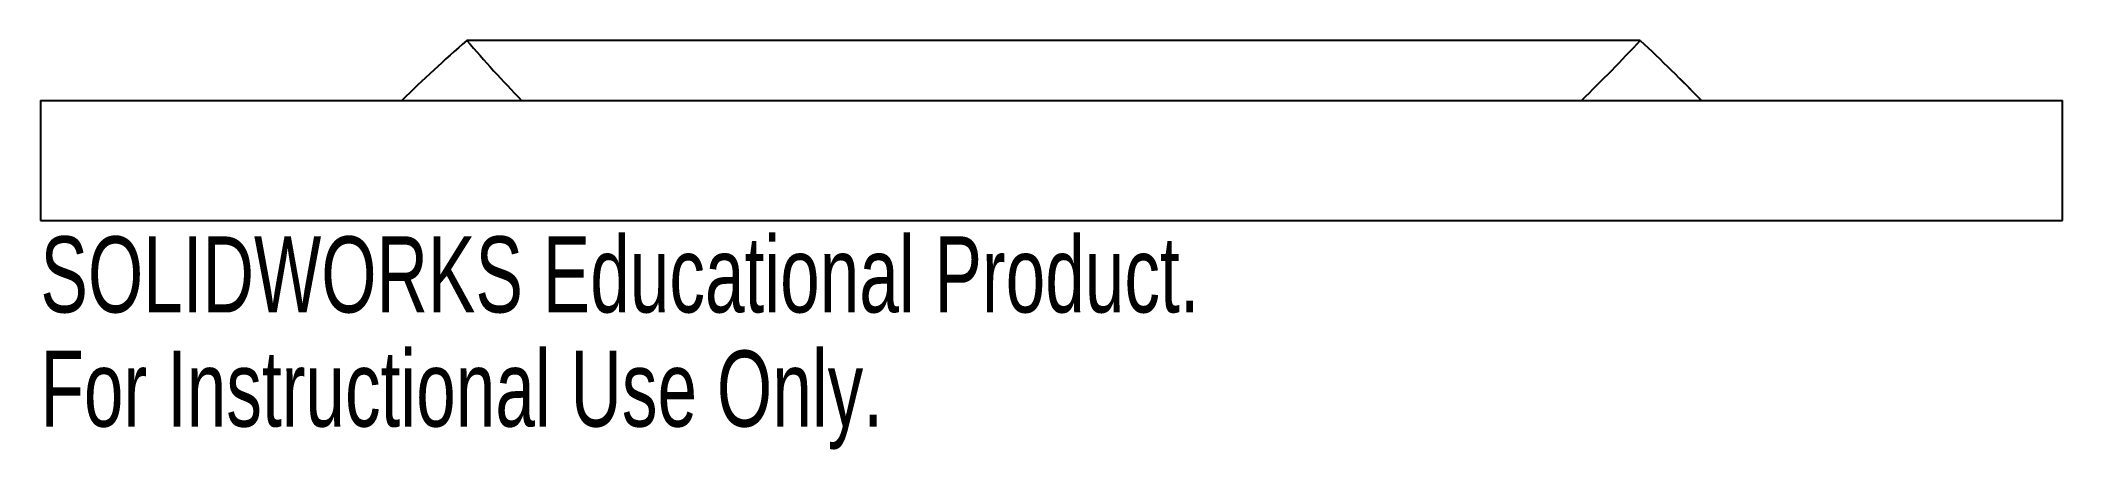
# Paper-space layout '_Bottom' of a CAD drawing. Header units: inches. Extents: x -2.53 to 2.53, y -0.57 to 0.45.
import ezdxf

# ---------------------------------------------------------------- set-up
doc = ezdxf.new("R2010")
doc.units = ezdxf.units.IN
doc.header["$MEASUREMENT"] = 0
doc.styles.add('SLDTEXTSTYLE0', font='TXT', dxfattribs={"width": 0.7})

psp = doc.layouts.new('_Bottom')

# ---------------------------------------------------------------- linework, layer by layer
at = {"color": 7, "linetype": 'Continuous', "lineweight": 25}
for p, q in [((1.4735, 0.45), (-1.4634, 0.45)), ((1.6269, 0.3), (1.5733, 0.3536)), ((-2.5303, 0.3), (-2.5303, 0)), ((-2.5303, 0.3), (2.5303, 0.3)), ((2.5303, 0), (2.5303, 0.3)), ((-2.5303, 0), (2.5303, 0))]:
    psp.add_line(p, q, dxfattribs=at)
for points in [[(-1.4634, 0.45), (-1.5194, 0.4009), (-1.5734, 0.3509), (-1.626, 0.3)], [(-1.4634, 0.45), (-1.4193, 0.3992), (-1.3737, 0.3492), (-1.3262, 0.3)], [(1.4735, 0.45), (1.426, 0.3992), (1.377, 0.3492), (1.3262, 0.3)], [(1.4735, 0.45), (1.5261, 0.4009), (1.5769, 0.3509), (1.626, 0.3)]]:
    psp.add_open_spline(points, degree=3, dxfattribs=at)

# ---------------------------------------------------------------- texts
at = {"color": 7, "linetype": 'Continuous', "char_height": 0.1903, "attachment_point": 1, "style": 'SLDTEXTSTYLE0'}
for s, insert in [('SOLIDWORKS Educational Product.', (-2.5303, -0.0401)), ('For Instructional Use Only.', (-2.5303, -0.3256))]:
    psp.add_mtext(s, dxfattribs=dict(at, insert=insert))

doc.saveas('drawing.dxf')
